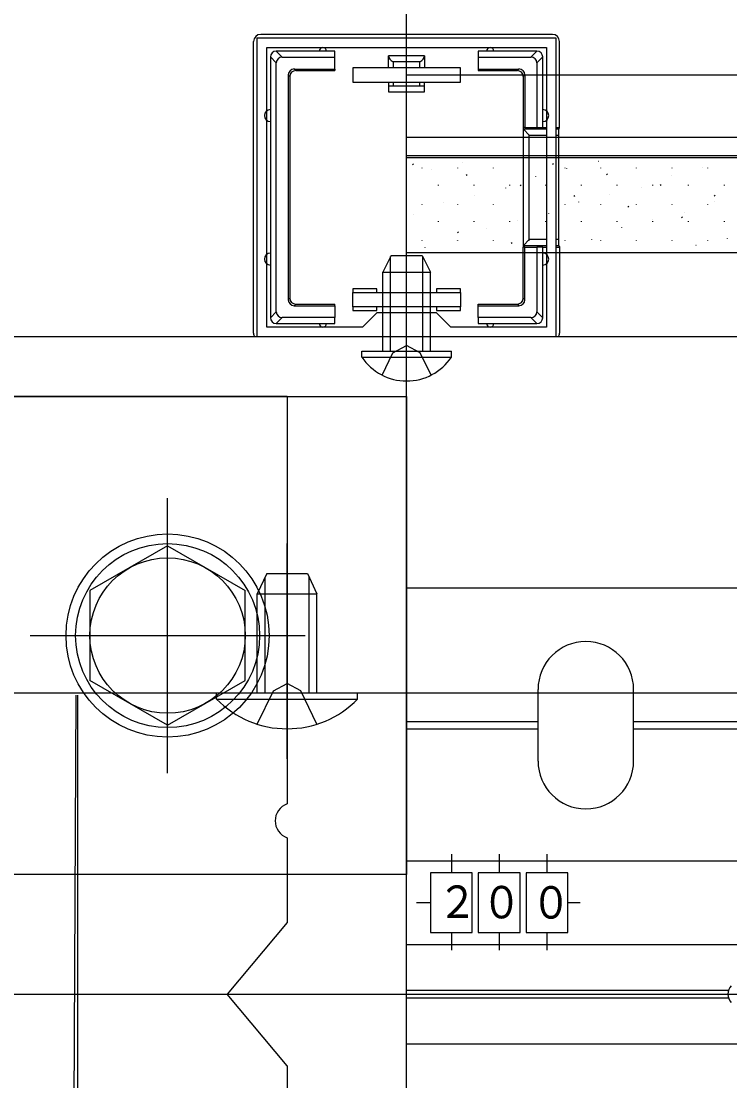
# Model space of a CAD drawing. Units: millimetres, scale not verified. Extents: x -875 to 875, y -1300 to 1292.
# Drawn here: x 445.3 to 504.6, y 824.9 to 913.6 of the extents above; entities that cross this region are included whole.
import ezdxf
from ezdxf.enums import TextEntityAlignment as Align

# ---------------------------------------------------------------- set-up
doc = ezdxf.new("R2010")
doc.units = ezdxf.units.MM
doc.header["$LTSCALE"] = 8
for name, color, linetype in [('0-2_YKK_11', 7, 'Continuous'), ('0-3_YKK_12', 2, 'Continuous'), ('0-4_YKK_13', 4, 'Continuous'), ('0-7_YSS_K', 3, 'Continuous')]:
    doc.layers.add(name, color=color, linetype=linetype)
doc.styles.add('ＭＳ ゴシック', font='')
doc.styles.get('ＭＳ ゴシック').set_extended_font_data('MS Gothic')

msp = doc.modelspace()

# ---------------------------------------------------------------- linework, layer by layer
at = {"layer": '0-2_YKK_11'}
for points in [[(465.002, 887.153), (465.002, 912.153), (490, 912.153), (490, 887.153)], [(465.802, 887.953), (465.802, 911.353), (489.2, 911.353), (489.2, 887.953), (481.202, 887.953), (480.002, 889.153), (475.002, 889.153), (473.802, 887.953)]]:
    msp.add_lwpolyline(points, close=True, dxfattribs=at)
at = {"layer": '0-3_YKK_12'}
msp.add_lwpolyline([(-285.498, 857.353), (690.002, 857.353), (690.002, 887.153), (-285.498, 887.153)], close=True, dxfattribs=at)
at = {"layer": '0-4_YKK_13'}
for p, q in [((489.702, 912.453), (465.3, 912.453)), ((464.701, 887.452), (464.701, 911.854)), ((490.301, 904.653), (490.301, 911.854)), ((466.101, 910.56), (466.601, 910.06)), ((467.094, 910.553), (466.594, 911.053)), ((467.094, 910.553), (471.501, 910.553)), ((476.001, 909.653), (476.001, 910.653)), ((479.001, 910.653), (476.001, 910.653)), ((479.001, 910.653), (479.001, 909.653)), ((484.501, 911.053), (483.501, 911.053)), ((483.501, 911.053), (483.501, 910.553)), ((483.501, 910.553), (487.908, 910.553)), ((483.501, 910.553), (483.501, 909.553)), ((488.401, 911.053), (484.501, 911.053)), ((488.408, 911.053), (487.908, 910.553)), ((488.401, 910.06), (488.901, 910.56)), ((466.601, 889.246), (466.601, 910.06)), ((468.232, 909.422), (468.101, 909.553)), ((471.501, 909.553), (471.501, 909.422)), ((483.501, 909.553), (486.901, 909.553)), ((486.901, 909.553), (486.77, 909.422)), ((488.401, 910.06), (488.401, 904.653)), ((467.601, 909.053), (467.601, 890.253)), ((467.601, 909.053), (467.732, 908.922)), ((467.732, 908.922), (467.732, 890.384)), ((468.232, 909.422), (471.501, 909.422)), ((477.502, 909.053), (537.502, 909.053)), ((487.27, 908.922), (487.401, 909.053)), ((487.27, 908.922), (487.27, 904.653)), ((476.001, 908.153), (476.001, 907.653)), ((478.619, 908.153), (478.619, 908.453)), ((478.619, 908.153), (479.001, 908.153)), ((479.001, 908.153), (479.001, 908.453)), ((487.401, 904.653), (487.27, 904.653)), ((487.27, 904.653), (487.27, 894.653)), ((489.2, 904.511), (487.274, 904.511)), ((488.401, 904.653), (488.901, 904.653)), ((488.901, 904.653), (489.2, 904.653)), ((490, 904.653), (490.301, 904.653)), ((490.236, 904.511), (490, 904.511)), ((490.236, 904.511), (490.301, 904.653)), ((477.502, 903.857), (537.502, 903.857)), ((490, 904.015), (490.209, 904.015)), ((490.209, 904.015), (490.209, 895.291)), ((477.502, 902.329), (537.502, 902.329)), ((477.502, 894.169), (477.502, 902.329)), ((477.502, 902.142), (537.502, 902.142)), ((478.077, 901.536), (478.022, 901.62)), ((482.213, 901.734), (482.21, 901.743)), ((489.807, 901.572), (489.752, 901.656)), ((493.55, 901.811), (493.547, 901.82)), ((478.801, 901.245), (478.801, 901.295)), ((479.585, 901.135), (479.581, 901.145)), ((481.791, 901.245), (481.791, 901.295)), ((482.58, 900.652), (482.525, 900.735)), ((484.781, 901.245), (484.781, 901.295)), ((487.771, 901.245), (487.771, 901.295)), ((490.761, 901.245), (490.761, 901.295)), ((490.921, 901.212), (490.918, 901.221)), ((493.751, 901.245), (493.751, 901.295)), ((494.31, 900.688), (494.255, 900.771)), ((496.741, 901.245), (496.741, 901.295)), ((499.731, 901.245), (499.731, 901.295)), ((502.258, 901.288), (502.255, 901.298)), ((502.721, 901.245), (502.721, 901.295)), ((480.176, 899.82), (480.176, 899.87)), ((483.166, 899.82), (483.166, 899.87)), ((486.156, 899.82), (486.156, 899.87)), ((487.084, 899.767), (487.028, 899.851)), ((488.309, 900.566), (488.306, 900.575)), ((489.146, 899.82), (489.146, 899.87)), ((492.136, 899.82), (492.136, 899.87)), ((495.126, 899.82), (495.126, 899.87)), ((498.116, 899.82), (498.116, 899.87)), ((498.813, 899.803), (498.758, 899.887)), ((499.646, 900.642), (499.642, 900.652)), ((501.106, 899.82), (501.106, 899.87)), ((504.096, 899.82), (504.096, 899.87)), ((483.185, 898.991), (483.182, 899)), ((485.814, 899.59), (485.81, 899.599)), ((491.587, 898.883), (491.532, 898.966)), ((494.522, 899.068), (494.518, 899.077)), ((497.15, 899.667), (497.147, 899.676)), ((503.316, 898.919), (503.261, 899.002)), ((478.801, 898.205), (478.801, 898.255)), ((480.573, 898.345), (480.569, 898.354)), ((481.791, 898.205), (481.791, 898.255)), ((484.781, 898.205), (484.781, 898.255)), ((487.771, 898.205), (487.771, 898.255)), ((490.761, 898.205), (490.761, 898.255)), ((491.909, 898.422), (491.906, 898.431)), ((493.751, 898.205), (493.751, 898.255)), ((496.09, 897.998), (496.035, 898.082)), ((496.741, 898.205), (496.741, 898.255)), ((499.731, 898.205), (499.731, 898.255)), ((502.721, 898.205), (502.721, 898.255)), ((503.246, 898.498), (503.243, 898.508)), ((478.077, 897.369), (478.074, 897.378)), ((489.414, 897.446), (489.411, 897.455)), ((500.593, 897.114), (500.538, 897.197)), ((500.751, 897.522), (500.747, 897.532)), ((477.502, 880.953), (477.502, 896.453)), ((480.176, 896.78), (480.176, 896.83)), ((483.166, 896.78), (483.166, 896.83)), ((486.156, 896.78), (486.156, 896.83)), ((486.785, 896.847), (486.782, 896.856)), ((489.146, 896.78), (489.146, 896.83)), ((492.136, 896.78), (492.136, 896.83)), ((495.126, 896.78), (495.126, 896.83)), ((495.51, 896.277), (495.506, 896.287)), ((498.116, 896.78), (498.116, 896.83)), ((498.122, 896.923), (498.118, 896.933)), ((501.106, 896.78), (501.106, 896.83)), ((504.096, 896.78), (504.096, 896.83)), ((481.841, 895.849), (481.786, 895.932)), ((484.173, 896.201), (484.17, 896.21)), ((504.351, 895.378), (504.348, 895.388)), ((478.801, 895.165), (478.801, 895.215)), ((479.049, 894.626), (479.045, 894.635)), ((481.678, 895.225), (481.674, 895.234)), ((481.791, 895.165), (481.791, 895.215)), ((484.781, 895.165), (484.781, 895.215)), ((486.345, 894.965), (486.29, 895.048)), ((487.27, 890.384), (487.27, 894.653)), ((487.274, 894.795), (489.2, 894.795)), ((487.401, 894.653), (488.401, 894.653)), ((489.2, 895.291), (487.77, 895.291)), ((487.771, 895.165), (487.771, 895.215)), ((488.401, 894.653), (488.401, 889.246)), ((488.901, 894.653), (488.401, 894.653)), ((488.901, 894.653), (489.2, 894.653)), ((490.209, 895.291), (490, 895.291)), ((490, 894.795), (490.236, 894.795)), ((490, 894.653), (490.301, 894.653)), ((490.236, 894.795), (490.301, 894.653)), ((490.301, 894.653), (490.301, 887.452)), ((490.385, 894.703), (490.382, 894.712)), ((490.761, 895.165), (490.761, 895.215)), ((493.014, 895.301), (493.011, 895.311)), ((493.751, 895.165), (493.751, 895.215)), ((496.741, 895.165), (496.741, 895.215)), ((499.731, 895.165), (499.731, 895.215)), ((501.722, 894.779), (501.719, 894.789)), ((502.721, 895.165), (502.721, 895.215)), ((476.202, 893.953), (475.502, 892.553)), ((476.156, 885.953), (476.156, 893.862)), ((476.202, 893.953), (478.802, 893.953)), ((478.802, 893.953), (479.502, 892.553)), ((478.848, 885.953), (478.848, 893.862)), ((479.502, 885.953), (479.502, 892.553)), ((475.001, 891.153), (473.001, 891.153)), ((473.001, 891.153), (473.001, 890.853)), ((475.001, 890.853), (475.001, 891.153)), ((482.001, 890.853), (482.001, 891.153)), ((467.732, 890.384), (467.601, 890.253)), ((473.001, 889.653), (473.001, 890.853)), ((473.001, 890.853), (482.001, 890.853)), ((487.401, 890.253), (487.27, 890.384)), ((466.601, 889.246), (466.101, 888.746)), ((468.101, 889.753), (468.232, 889.884)), ((468.101, 889.753), (471.501, 889.753)), ((468.232, 889.884), (471.501, 889.884)), ((471.501, 889.753), (471.501, 889.884)), ((471.501, 889.753), (471.501, 888.753)), ((473.001, 889.653), (473.001, 889.353)), ((480.001, 889.653), (480.001, 889.353)), ((480.001, 889.353), (482.001, 889.353)), ((482.001, 889.353), (482.001, 889.653)), ((483.501, 889.884), (486.77, 889.884)), ((483.501, 889.753), (483.501, 889.884)), ((483.501, 889.753), (486.901, 889.753)), ((483.501, 888.753), (483.501, 889.753)), ((486.77, 889.884), (486.901, 889.753)), ((488.901, 888.746), (488.401, 889.246)), ((466.594, 888.253), (467.094, 888.753)), ((471.501, 888.753), (467.094, 888.753)), ((471.501, 888.253), (471.501, 888.753)), ((487.908, 888.753), (483.501, 888.753)), ((487.908, 888.753), (488.408, 888.253)), ((473.752, 885.444), (473.752, 885.953)), ((473.752, 885.953), (481.252, 885.953)), ((467.502, 882.153), (387.502, 882.153)), ((467.502, 882.153), (467.502, 848.067)), ((457.502, 850.653), (457.502, 873.653)), ((467.502, 851.853), (467.502, 869.853)), ((457.502, 869.653), (451.002, 865.912)), ((457.502, 869.653), (464.002, 865.912)), ((465.802, 867.353), (465.002, 865.653)), ((465.656, 857.353), (465.656, 867.044)), ((465.802, 867.353), (469.202, 867.353)), ((469.202, 867.353), (470.002, 865.653)), ((469.348, 857.353), (469.348, 867.044)), ((477.502, 866.153), (537.502, 866.153)), ((451.002, 865.912), (451.002, 858.395)), ((464.002, 858.406), (464.002, 865.912)), ((470.002, 857.353), (470.002, 865.653)), ((446.002, 862.153), (469.002, 862.153)), ((457.502, 854.653), (451.002, 858.395)), ((457.502, 854.653), (464.002, 858.395)), ((461.602, 856.844), (461.602, 857.353)), ((461.602, 857.353), (473.402, 857.353)), ((488.502, 851.653), (488.502, 857.653)), ((496.502, 851.653), (496.502, 857.653)), ((449.568, 794.59), (449.854, 857.153)), ((450.002, 794.152), (450.002, 857.153)), ((477.502, 854.953), (488.502, 854.953)), ((496.502, 854.953), (518.502, 854.953)), ((477.502, 854.353), (488.502, 854.353)), ((496.502, 854.353), (518.502, 854.353)), ((467.502, 845.239), (467.502, 838.153)), ((477.502, 843.303), (537.502, 843.303)), ((481.252, 843.863), (481.252, 842.303)), ((485.252, 843.863), (485.252, 842.303)), ((489.252, 843.863), (489.252, 842.303)), ((479.502, 839.803), (478.331, 839.803)), ((492.037, 839.803), (491.002, 839.803)), ((467.502, 838.153), (462.502, 832.153)), ((481.252, 837.303), (481.252, 835.828)), ((485.252, 837.303), (485.252, 835.828)), ((489.252, 837.303), (489.252, 835.828)), ((477.502, 836.303), (537.502, 836.303)), ((504.427, 832.453), (477.502, 832.453)), ((467.502, 826.153), (462.502, 832.153)), ((477.502, 831.853), (504.427, 831.853)), ((477.502, 828.003), (537.502, 828.003)), ((467.502, 826.153), (467.502, 819.067))]:
    msp.add_line(p, q, dxfattribs=at)
for points in [[(537.502, 930.853), (537.502, 733.453), (477.502, 733.453), (477.502, 930.853)], [(482.001, 908.453), (482.001, 909.653), (473.001, 909.653), (473.001, 908.453)], [(477.502, 882.153), (477.502, 842.153), (437.502, 842.153), (437.502, 882.153)], [(479.502, 837.303), (483.002, 837.303), (483.002, 842.303), (479.502, 842.303)], [(483.502, 837.303), (487.002, 837.303), (487.002, 842.303), (483.502, 842.303)], [(487.502, 837.303), (491.002, 837.303), (491.002, 842.303), (487.502, 842.303)]]:
    msp.add_lwpolyline(points, close=True, dxfattribs=at)
for points in [[(466.101, 910.553), (466.101, 905.653), (466.101, 893.653), (466.101, 888.753)], [(471.501, 910.553), (471.501, 911.053), (470.501, 911.053), (466.601, 911.053)], [(468.101, 909.553), (471.501, 909.553), (471.501, 910.553)], [(488.901, 904.653), (488.901, 905.653), (488.901, 910.553)], [(478.619, 909.653), (478.619, 910.153), (476.383, 910.153), (476.383, 909.653)], [(483.501, 909.553), (483.501, 909.422), (486.77, 909.422)], [(487.401, 909.053), (487.401, 904.653), (488.401, 904.653)], [(476.001, 908.453), (476.001, 908.153), (476.383, 908.153)], [(476.001, 907.653), (479.001, 907.653), (479.001, 908.153)], [(476.383, 908.453), (476.383, 908.153), (478.619, 908.153)], [(487.274, 904.511), (487.77, 904.015), (489.2, 904.015)], [(487.274, 894.795), (487.77, 895.291), (487.77, 904.015)], [(537.502, 902.329), (537.502, 894.169), (477.502, 894.169)], [(487.401, 890.253), (487.401, 894.653), (487.27, 894.653)], [(488.901, 888.753), (488.901, 893.653), (488.901, 894.653)], [(475.502, 885.953), (475.502, 892.553), (479.502, 892.553)], [(482.001, 891.153), (480.001, 891.153), (480.001, 890.853)], [(482.001, 890.853), (482.001, 889.653), (473.001, 889.653)], [(473.001, 889.353), (475.001, 889.353), (475.001, 889.653)], [(483.501, 888.753), (483.501, 888.253), (484.501, 888.253), (488.401, 888.253)], [(466.601, 888.253), (470.501, 888.253), (471.501, 888.253)], [(473.752, 885.444), (481.252, 885.444), (481.252, 885.953)], [(475.452, 883.944), (476.357, 885.8), (477.502, 886.408)], [(479.552, 883.944), (478.647, 885.8), (477.502, 886.408)], [(465.002, 857.353), (465.002, 865.653), (470.002, 865.653)], [(461.602, 856.844), (473.402, 856.844), (473.402, 857.353)], [(465.002, 854.742), (466.357, 857.52), (467.502, 858.129)], [(470.002, 854.742), (468.647, 857.52), (467.502, 858.129)]]:
    msp.add_lwpolyline(points, dxfattribs=at)
for radius in [8.5, 7.7, 6.5]:
    msp.add_circle((457.502, 862.153), radius, dxfattribs=at)
for centre, radius, start, end in [((470.501, 911.053), 0.3, 0, 180), ((484.501, 911.053), 0.3, 0, 180), ((466.601, 910.553), 0.5, 90.77436, 179.22564), ((466.601, 910.553), 0.5, 179.22564, 180), ((466.601, 910.553), 0.5, 90, 90.77436), ((488.401, 910.553), 0.5, 89.22564, 90), ((488.401, 910.553), 0.5, 0.77436, 89.22564), ((488.401, 910.553), 0.5, 0, 0.77436), ((466.101, 905.653), 0.5, 90, 270), ((488.901, 905.653), 0.5, 270, 90), ((466.101, 893.653), 0.5, 90, 270), ((488.901, 893.653), 0.5, 270, 90), ((466.601, 888.753), 0.5, 180, 180.77436), ((466.601, 888.753), 0.5, 180.77436, 269.22564), ((488.401, 888.753), 0.5, 270.77436, 359.22564), ((488.401, 888.753), 0.5, 359.22564, 0), ((466.601, 888.753), 0.5, 269.22564, 270), ((470.501, 888.253), 0.3, 180, 0), ((484.501, 888.253), 0.3, 180, 0), ((488.401, 888.753), 0.5, 270, 270.77436), ((477.502, 887.98), 4.527, 214.06671, 325.93329), ((492.502, 857.653), 4, 0, 180), ((467.502, 862.586), 8.232, 224.2189, 315.7811), ((492.502, 851.653), 4, 180, 0), ((468.002, 846.653), 1.5, 109.47122, 250.52878), ((505.381, 832.153), 1, 135, 225)]:
    msp.add_arc(centre, radius, start, end, dxfattribs=at)
for centre, major_axis, ratio, start_param, end_param in [((465.302, 911.852), (-0.426, 0.426), 0.99628, 5.499651, 7.06672), ((489.7, 911.852), (0.426, 0.426), 0.99628, 5.499651, 7.06672), ((467.108, 910.046), (-0.363, 0.363), 0.973329, 5.511302, 7.055068), ((477.501, 910.653), (-1.5, 0), 0.5, 0, 0.729728), ((477.501, 910.653), (-1.5, 0), 0.5, 2.411865, 3.141593), ((487.894, 910.046), (0.363, 0.363), 0.973329, 5.511302, 7.055068), ((468.101, 909.053), (-0.354, 0.354), 0.999924, 5.497825, 7.068545), ((486.901, 909.053), (0.354, 0.354), 0.999924, 5.497825, 7.068545), ((468.232, 908.922), (-0.354, 0.354), 0.999924, 5.497825, 7.068545), ((486.77, 908.922), (0.354, 0.354), 0.999924, 5.497825, 7.068545), ((487.77, 904.52), (-0.5, 0), 0.133333, 0, 0.132552), ((490.24, 904.015), (0, -0.5), 0.061163, 3.274144, 4.712389), ((487.77, 894.787), (-0.5, 0), 0.133333, 6.150634, 6.283185), ((490.24, 895.291), (0, -0.5), 0.061163, 4.712389, 6.150634), ((468.101, 890.253), (-0.354, -0.354), 0.999924, 5.497825, 7.068545), ((468.232, 890.384), (-0.354, -0.354), 0.999924, 5.497825, 7.068545), ((486.77, 890.384), (0.354, -0.354), 0.999924, 5.497825, 7.068545), ((486.901, 890.253), (0.354, -0.354), 0.999924, 5.497825, 7.068545), ((467.108, 889.26), (-0.363, -0.363), 0.973329, 5.511302, 7.055068), ((487.894, 889.26), (-0.363, 0.363), 0.973329, 2.36971, 3.913476), ((465.302, 887.454), (-0.426, -0.426), 0.99628, 5.499651, 6.0206), ((489.7, 887.454), (0.426, -0.426), 0.99628, 0.262586, 0.783535)]:
    msp.add_ellipse(centre, major_axis=major_axis, ratio=ratio, start_param=start_param, end_param=end_param, dxfattribs=at)
at = {"layer": '0-7_YSS_K'}
msp.add_line((-204.998, 832.153), (801.73, 832.153), dxfattribs=at)

# ---------------------------------------------------------------- texts
at = {"layer": '0-4_YKK_13', "style": 'ＭＳ ゴシック', "width": 0.9}
for s, p in [('２', (480.096, 837.721)), ('０', (483.785, 837.682)), ('０', (487.921, 837.663))]:
    msp.add_text(s, height=2.711, dxfattribs=at).set_placement(p, align=Align.BOTTOM_LEFT)

doc.saveas('drawing.dxf')
